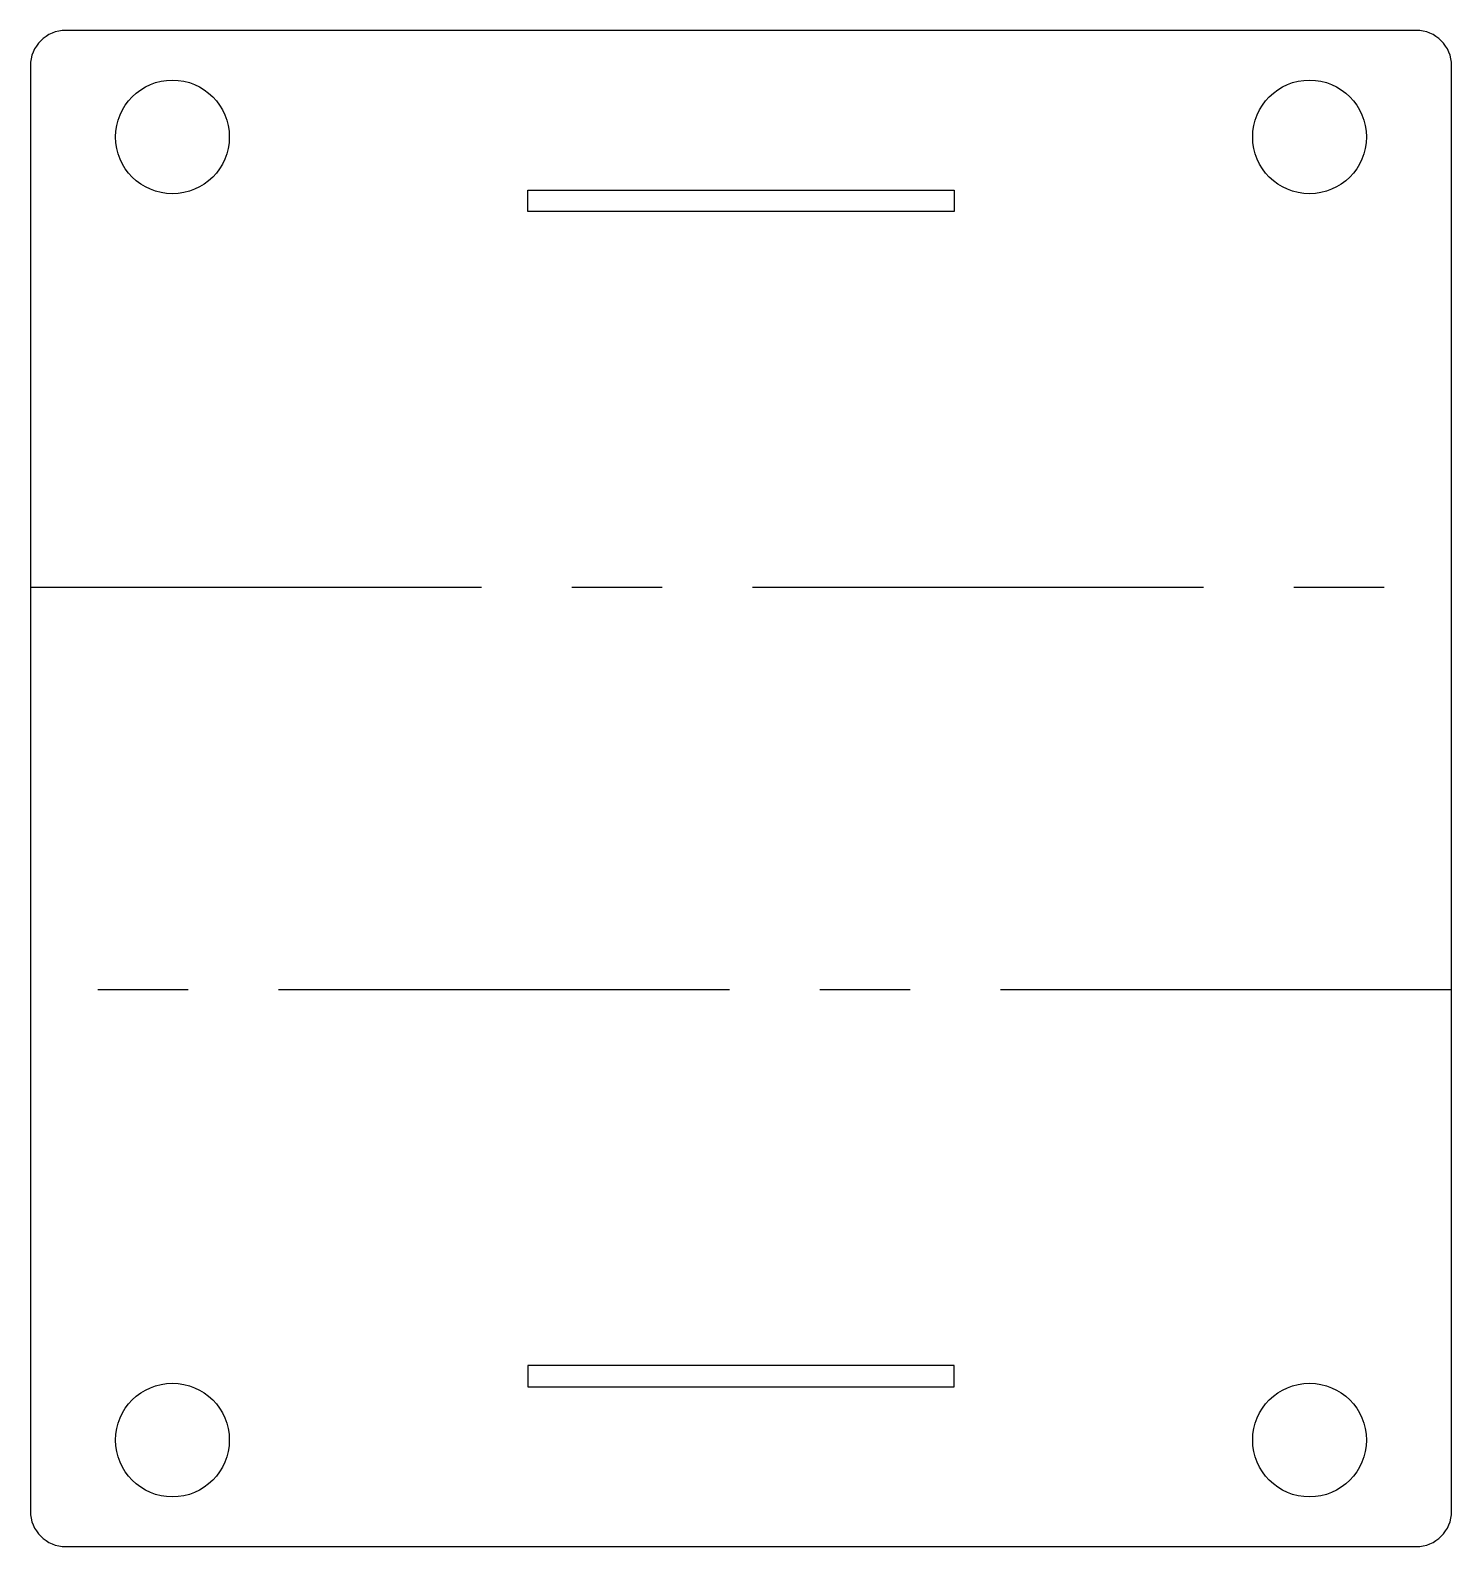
# Model space of a CAD drawing. Extents: x -20 to 20, y -21.3 to 21.3.
import ezdxf

# ---------------------------------------------------------------- set-up
doc = ezdxf.new("R2010")
doc.units = 0
doc.linetypes.add('CENTERX2', pattern=[20.32, 12.7, -2.54, 2.54, -2.54])
doc.layers.get('0').update_dxf_attribs({"linetype": 'CONTINUOUS'})

msp = doc.modelspace()

# ---------------------------------------------------------------- linework, layer by layer
at = {"color": 7, "linetype": 'CONTINUOUS'}
for p, q in [((19, 21.342), (-19, 21.342)), ((-20, 20.342), (-20, -20.342)), ((20, -20.342), (20, 20.342)), ((-6, 16.242), (-6, 16.842)), ((-6, 16.842), (6, 16.842)), ((6, 16.842), (6, 16.242)), ((6, 16.242), (-6, 16.242)), ((-6, -16.242), (-6, -16.842)), ((6, -16.242), (-6, -16.242)), ((6, -16.842), (6, -16.242)), ((-6, -16.842), (6, -16.842)), ((-19, -21.342), (19, -21.342))]:
    msp.add_line(p, q, dxfattribs=at)
at = {"color": 7, "linetype": 'CENTERX2'}
for p, q in [((-20, 5.671), (20, 5.671)), ((20, -5.671), (-20, -5.671))]:
    msp.add_line(p, q, dxfattribs=at)
at = {"color": 7, "linetype": 'CONTINUOUS'}
for centre in [(-16, 18.342), (16, 18.342), (-16, -18.342), (16, -18.342)]:
    msp.add_circle(centre, 1.6, dxfattribs=at)
for centre, start, end in [((-19, 20.342), 90, 180), ((19, 20.342), 0, 90), ((-19, -20.342), 180, 270), ((19, -20.342), 270, 0)]:
    msp.add_arc(centre, 1, start, end, dxfattribs=at)

doc.saveas('drawing.dxf')
